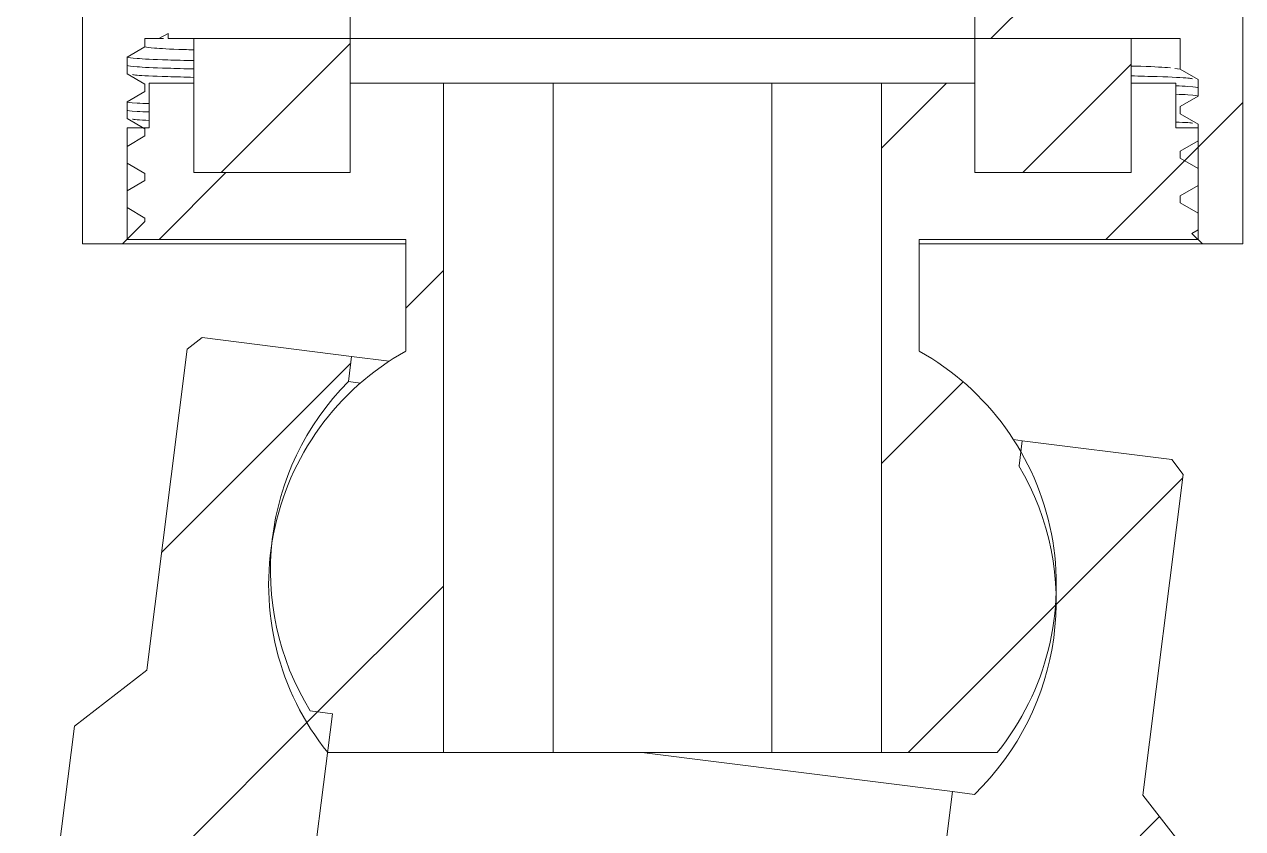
# Model space of a CAD drawing. Extents: x 14808 to 20058, y -13198 to -11680.
# Drawn here: x 18843.35 to 18857, y -12639.05 to -12630.04 of the extents above; entities that cross this region are included whole.
import ezdxf

# ---------------------------------------------------------------- set-up
doc = ezdxf.new("R2010")
doc.units = 0
doc.header["$LTSCALE"] = 7
doc.header["$MEASUREMENT"] = 0
doc.layers.get('0').update_dxf_attribs({"color": 2, "linetype": 'CONTINUOUS'})
pattern_1 = [(45, (42.8808, 0), (-1.76776695, 1.76776695), [])]
pattern_2 = [(45, (19527.8971, -12569.0005), (-1.122532, 1.122532), [])]

msp = doc.modelspace()

# ---------------------------------------------------------------- hatches: boundary and pattern name
at = {"linetype": 'Continuous', "lineweight": 0}
h = msp.add_hatch(dxfattribs=at)
h.set_pattern_fill('ANSI31', color=2, scale=20, style=0)
h.set_pattern_definition(pattern_1)
h.paths.add_polyline_path([(18844.454, -12632.5), (18844.704, -12632.25), (18844.704, -12632.21), (18844.504, -12632.094), (18844.504, -12632), (18844.504, -12631.907), (18844.704, -12631.791), (18844.704, -12631.71), (18844.504, -12631.594), (18844.504, -12631.5), (18844.504, -12631.407), (18844.704, -12631.291), (18844.704, -12631.21), (18844.504, -12631.094), (18844.504, -12631), (18844.504, -12630.907), (18844.704, -12630.791), (18844.704, -12630.71), (18844.504, -12630.594), (18844.504, -12630.5), (18844.504, -12630.407), (18844.704, -12630.291), (18844.704, -12630.2), (18844.861, -12630.2), (18844.964, -12630.141), (18844.964, -12630.2), (18847.004, -12630.2), (18847.004, -12623), (18847.039, -12623), (18847.039, -12620.5), (18845.846, -12620.5), (18845.846, -12620.592), (18845.254, -12620.9), (18845.254, -12621.007), (18845.846, -12621.316), (18845.846, -12621.407), (18845.846, -12621.499), (18845.254, -12621.807), (18845.254, -12621.914), (18845.846, -12622.223), (18845.846, -12622.314), (18845.846, -12622.406), (18845.254, -12622.714), (18845.254, -12622.821), (18845.846, -12623.13), (18845.846, -12623.221), (18845.846, -12623.313), (18845.254, -12623.621), (18845.254, -12623.728), (18845.846, -12624.037), (18845.846, -12624.128), (18845.846, -12624.22), (18845.254, -12624.528), (18845.254, -12624.635), (18845.846, -12624.944), (18845.846, -12625.035), (18845.846, -12625.127), (18845.254, -12625.435), (18845.254, -12625.542), (18845.846, -12625.851), (18845.846, -12625.942), (18845.846, -12626.034), (18845.254, -12626.342), (18845.254, -12626.449), (18845.846, -12626.758), (18845.846, -12626.849), (18845.846, -12626.941), (18845.254, -12627.249), (18845.254, -12627.356), (18845.846, -12627.665), (18845.846, -12627.756), (18845.846, -12627.848), (18845.254, -12628.156), (18845.254, -12628.263), (18845.846, -12628.572), (18845.846, -12628.663), (18845.846, -12628.755), (18845.254, -12629.063), (18845.254, -12629.5), (18844.004, -12629.5), (18844.004, -12632.5)], flags=0)
h = msp.add_hatch(dxfattribs=at)
h.set_pattern_fill('ANSI31', color=2, scale=20, style=0)
h.set_pattern_definition(pattern_1)
h.paths.add_polyline_path([(18855.624, -12620.621), (18855.504, -12620.5), (18853.968, -12620.5), (18853.968, -12623), (18854.004, -12623), (18854.004, -12630.2), (18856.304, -12630.2), (18856.304, -12630.541), (18856.504, -12630.657), (18856.504, -12630.75), (18856.504, -12630.844), (18856.304, -12630.96), (18856.304, -12631.041), (18856.504, -12631.157), (18856.504, -12631.25), (18856.504, -12631.344), (18856.304, -12631.46), (18856.304, -12631.541), (18856.504, -12631.657), (18856.504, -12631.75), (18856.504, -12631.844), (18856.304, -12631.96), (18856.304, -12632.041), (18856.504, -12632.157), (18856.504, -12632.25), (18856.504, -12632.344), (18856.436, -12632.383), (18856.554, -12632.5), (18857.004, -12632.5), (18857.004, -12629.5), (18855.754, -12629.5), (18855.754, -12628.61), (18855.161, -12628.302), (18855.161, -12628.21), (18855.161, -12628.118), (18855.754, -12627.81), (18855.754, -12627.703), (18855.161, -12627.395), (18855.161, -12627.303), (18855.161, -12627.211), (18855.754, -12626.903), (18855.754, -12626.796), (18855.161, -12626.488), (18855.161, -12626.396), (18855.161, -12626.304), (18855.754, -12625.996), (18855.754, -12625.889), (18855.161, -12625.581), (18855.161, -12625.489), (18855.161, -12625.397), (18855.754, -12625.089), (18855.754, -12624.982), (18855.161, -12624.674), (18855.161, -12624.582), (18855.161, -12624.49), (18855.754, -12624.182), (18855.754, -12624.075), (18855.161, -12623.767), (18855.161, -12623.675), (18855.161, -12623.583), (18855.754, -12623.275), (18855.754, -12623.168), (18855.161, -12622.86), (18855.161, -12622.768), (18855.161, -12622.676), (18855.754, -12622.368), (18855.754, -12622.261), (18855.161, -12621.953), (18855.161, -12621.861), (18855.161, -12621.769), (18855.754, -12621.461), (18855.754, -12621.354), (18855.161, -12621.046), (18855.161, -12620.954), (18855.161, -12620.862)], flags=0)
h = msp.add_hatch(dxfattribs=at)
h.set_pattern_fill('ANSI31', scale=0.5, style=0)
h.set_pattern_definition(pattern_2)
h.paths.add_polyline_path([(18847.004, -12630.2), (18845.254, -12630.2), (18845.254, -12631.7), (18847.004, -12631.7)], flags=0)
h = msp.add_hatch(dxfattribs=at)
h.set_pattern_fill('ANSI31', scale=0.5, style=0)
h.set_pattern_definition(pattern_2)
h.paths.add_polyline_path([(18855.754, -12630.2), (18854.004, -12630.2), (18854.004, -12631.7), (18855.754, -12631.7)], flags=0)
h = msp.add_hatch(dxfattribs=at)
h.set_pattern_fill('ANSI31', color=2, scale=20, style=0)
h.set_pattern_definition(pattern_1)
edge = h.paths.add_edge_path(flags=0)
edge.add_line((18846.754, -12638.2), (18848.05, -12638.2))
edge.add_line((18848.05, -12638.2), (18848.05, -12630.7))
edge.add_line((18848.05, -12630.7), (18847.004, -12630.7))
edge.add_line((18847.004, -12630.7), (18847.004, -12631.7))
edge.add_line((18847.004, -12631.7), (18845.254, -12631.7))
edge.add_line((18845.254, -12631.7), (18845.254, -12630.7))
edge.add_line((18845.254, -12630.7), (18844.754, -12630.7))
edge.add_line((18844.754, -12630.7), (18844.754, -12631.2))
edge.add_line((18844.754, -12631.2), (18844.504, -12631.2))
edge.add_line((18844.504, -12631.2), (18844.504, -12632.45))
edge.add_line((18844.504, -12632.45), (18847.629, -12632.45))
edge.add_line((18847.629, -12632.45), (18847.629, -12633.7))
edge.add_arc((18849.091, -12636.32), 3, 119.1742, 218.8187)
h = msp.add_hatch(dxfattribs=at)
h.set_pattern_fill('ANSI31', color=2, scale=20, style=0)
h.set_pattern_definition(pattern_1)
edge = h.paths.add_edge_path(flags=0)
edge.add_line((18852.957, -12638.2), (18854.254, -12638.2))
edge.add_arc((18851.916, -12636.32), 3, 321.1813, 420.8258)
edge.add_line((18853.379, -12633.7), (18853.379, -12632.45))
edge.add_line((18853.379, -12632.45), (18856.504, -12632.45))
edge.add_line((18856.504, -12632.45), (18856.504, -12631.2))
edge.add_line((18856.504, -12631.2), (18856.254, -12631.2))
edge.add_line((18856.254, -12631.2), (18856.254, -12630.7))
edge.add_line((18856.254, -12630.7), (18855.754, -12630.7))
edge.add_line((18855.754, -12630.7), (18855.754, -12631.7))
edge.add_line((18855.754, -12631.7), (18854.004, -12631.7))
edge.add_line((18854.004, -12631.7), (18854.004, -12630.7))
edge.add_line((18854.004, -12630.7), (18852.957, -12630.7))
edge.add_line((18852.957, -12630.7), (18852.957, -12638.2))
h = msp.add_hatch(dxfattribs=at)
h.set_pattern_fill('ANSI31', color=2, scale=20, style=0)
h.set_pattern_definition(pattern_1)
edge = h.paths.add_edge_path(flags=0)
edge.add_line((18845.177, -12633.68), (18844.725, -12637.276))
edge.add_line((18844.725, -12637.276), (18843.915, -12637.905))
edge.add_line((18843.915, -12637.905), (18843.354, -12642.37))
edge.add_line((18843.354, -12642.37), (18843.701, -12642.414))
edge.add_line((18843.701, -12642.414), (18843.981, -12642.197))
edge.add_line((18843.981, -12642.197), (18844.324, -12639.468))
edge.add_line((18844.324, -12639.468), (18846.556, -12639.749))
edge.add_line((18846.556, -12639.749), (18846.805, -12637.765))
edge.add_line((18846.805, -12637.765), (18846.557, -12637.733))
edge.add_arc((18849.111, -12636.159), 3, 135.1207, 211.6536, ccw=False)
edge.add_line((18846.985, -12634.042), (18847.021, -12633.76))
edge.add_line((18847.021, -12633.76), (18845.345, -12633.549))
edge.add_line((18845.345, -12633.549), (18845.177, -12633.68))
h = msp.add_hatch(dxfattribs=at)
h.set_pattern_fill('ANSI31', color=2, scale=20, style=0)
h.set_pattern_definition(pattern_1)
edge = h.paths.add_edge_path(flags=0)
edge.add_line((18855.955, -12643.954), (18856.516, -12639.489))
edge.add_line((18856.516, -12639.489), (18855.887, -12638.679))
edge.add_line((18855.887, -12638.679), (18856.339, -12635.083))
edge.add_line((18856.339, -12635.083), (18856.209, -12634.915))
edge.add_line((18856.209, -12634.915), (18854.533, -12634.705))
edge.add_line((18854.533, -12634.705), (18854.498, -12634.987))
edge.add_arc((18851.914, -12636.511), 3, -45.9838, 30.5492, ccw=False)
edge.add_line((18853.999, -12638.669), (18853.751, -12638.638))
edge.add_line((18853.751, -12638.638), (18853.501, -12640.622))
edge.add_line((18853.501, -12640.622), (18855.734, -12640.903))
edge.add_line((18855.734, -12640.903), (18855.391, -12643.631))
edge.add_line((18855.391, -12643.631), (18855.608, -12643.91))
edge.add_line((18855.608, -12643.91), (18855.955, -12643.954))

# ---------------------------------------------------------------- linework, layer by layer
at = {"color": 7, "linetype": 'Continuous', "lineweight": 15}
for p, q in [((18847.004, -12630.2), (18847.004, -12623)), ((18854.004, -12623), (18854.004, -12630.2)), ((18844.004, -12629.5), (18844.004, -12632.5)), ((18857.004, -12632.5), (18857.004, -12629.5)), ((18844.861, -12630.2), (18844.964, -12630.141)), ((18844.964, -12630.141), (18844.964, -12630.2)), ((18844.504, -12630.407), (18844.704, -12630.291)), ((18844.704, -12630.291), (18844.704, -12630.2)), ((18844.704, -12630.2), (18844.861, -12630.2)), ((18844.912, -12630.2), (18844.861, -12630.2)), ((18844.964, -12630.2), (18847.004, -12630.2)), ((18845.254, -12630.2), (18845.254, -12631.7)), ((18845.254, -12630.2), (18847.004, -12630.2)), ((18847.004, -12630.2), (18847.004, -12631.7)), ((18854.004, -12630.2), (18847.004, -12630.2)), ((18854.004, -12631.7), (18854.004, -12630.2)), ((18854.004, -12630.2), (18855.754, -12630.2)), ((18854.004, -12630.2), (18856.304, -12630.2)), ((18855.754, -12631.7), (18855.754, -12630.2)), ((18856.304, -12630.2), (18856.304, -12630.541)), ((18844.504, -12630.5), (18844.504, -12630.407)), ((18844.504, -12630.594), (18844.504, -12630.5)), ((18856.304, -12630.541), (18856.244, -12630.533)), ((18856.304, -12630.541), (18856.504, -12630.657)), ((18844.704, -12630.71), (18844.504, -12630.594)), ((18844.754, -12631.2), (18844.754, -12630.7)), ((18844.754, -12630.7), (18845.254, -12630.7)), ((18845.254, -12631.7), (18845.254, -12630.7)), ((18847.004, -12631.7), (18847.004, -12630.7)), ((18847.004, -12630.7), (18848.05, -12630.7)), ((18848.05, -12638.2), (18848.05, -12630.7)), ((18849.277, -12630.7), (18848.05, -12630.7)), ((18849.277, -12638.2), (18849.277, -12630.7)), ((18851.73, -12630.7), (18849.277, -12630.7)), ((18851.73, -12638.2), (18851.73, -12630.7)), ((18852.957, -12630.7), (18851.73, -12630.7)), ((18852.957, -12638.2), (18852.957, -12630.7)), ((18852.957, -12630.7), (18854.004, -12630.7)), ((18854.004, -12630.7), (18854.004, -12631.7)), ((18855.754, -12630.7), (18855.754, -12631.7)), ((18855.754, -12630.7), (18856.254, -12630.7)), ((18856.254, -12630.7), (18856.254, -12631.2)), ((18856.504, -12630.657), (18856.504, -12630.75)), ((18844.504, -12630.907), (18844.704, -12630.791)), ((18844.704, -12630.791), (18844.704, -12630.71)), ((18856.504, -12630.844), (18856.304, -12630.96)), ((18856.504, -12630.75), (18856.504, -12630.844)), ((18844.504, -12631), (18844.504, -12630.907)), ((18856.304, -12630.96), (18856.304, -12631.041)), ((18844.504, -12631.094), (18844.504, -12631)), ((18844.704, -12631.21), (18844.504, -12631.094)), ((18856.304, -12631.041), (18856.504, -12631.157)), ((18844.504, -12632.45), (18844.504, -12631.2)), ((18844.754, -12631.2), (18844.504, -12631.2)), ((18844.704, -12631.291), (18844.704, -12631.21)), ((18856.504, -12631.2), (18856.254, -12631.2)), ((18856.504, -12631.157), (18856.504, -12631.25)), ((18856.504, -12631.2), (18856.504, -12632.45)), ((18856.504, -12631.25), (18856.504, -12631.344)), ((18844.504, -12631.407), (18844.704, -12631.291)), ((18856.504, -12631.344), (18856.304, -12631.46)), ((18844.504, -12631.5), (18844.504, -12631.407)), ((18844.504, -12631.594), (18844.504, -12631.5)), ((18856.304, -12631.46), (18856.304, -12631.541)), ((18844.704, -12631.71), (18844.504, -12631.594)), ((18856.304, -12631.541), (18856.504, -12631.657)), ((18856.504, -12631.657), (18856.504, -12631.75)), ((18844.504, -12631.907), (18844.704, -12631.791)), ((18844.704, -12631.791), (18844.704, -12631.71)), ((18845.254, -12631.7), (18847.004, -12631.7)), ((18854.004, -12631.7), (18855.754, -12631.7)), ((18856.504, -12631.75), (18856.504, -12631.844)), ((18844.504, -12632), (18844.504, -12631.907)), ((18856.504, -12631.844), (18856.304, -12631.96)), ((18844.504, -12632.094), (18844.504, -12632)), ((18856.304, -12631.96), (18856.304, -12632.041)), ((18856.304, -12632.041), (18856.504, -12632.157)), ((18844.704, -12632.21), (18844.504, -12632.094)), ((18844.704, -12632.25), (18844.704, -12632.21)), ((18856.504, -12632.157), (18856.504, -12632.25)), ((18844.454, -12632.5), (18844.704, -12632.25)), ((18856.504, -12632.344), (18856.436, -12632.383)), ((18856.504, -12632.25), (18856.504, -12632.344)), ((18847.629, -12632.45), (18844.504, -12632.45)), ((18847.629, -12633.7), (18847.629, -12632.45)), ((18856.504, -12632.45), (18853.379, -12632.45)), ((18853.379, -12632.45), (18853.379, -12633.7)), ((18856.554, -12632.5), (18856.436, -12632.383)), ((18844.004, -12632.5), (18844.454, -12632.5)), ((18847.629, -12632.5), (18844.454, -12632.5)), ((18856.554, -12632.5), (18853.379, -12632.5)), ((18856.554, -12632.5), (18857.004, -12632.5)), ((18845.177, -12633.68), (18845.345, -12633.549)), ((18845.345, -12633.549), (18847.021, -12633.76)), ((18845.177, -12633.68), (18844.725, -12637.276)), ((18846.985, -12634.042), (18847.021, -12633.76)), ((18847.443, -12633.813), (18847.021, -12633.76)), ((18846.985, -12634.042), (18847.119, -12634.059)), ((18854.533, -12634.705), (18854.436, -12634.692)), ((18854.533, -12634.705), (18854.498, -12634.987)), ((18854.533, -12634.705), (18856.209, -12634.915)), ((18856.209, -12634.915), (18856.339, -12635.083)), ((18855.887, -12638.679), (18856.339, -12635.083)), ((18844.725, -12637.276), (18843.915, -12637.905)), ((18846.556, -12639.749), (18846.805, -12637.765)), ((18846.805, -12637.765), (18846.557, -12637.733)), ((18843.915, -12637.905), (18843.354, -12642.37)), ((18848.05, -12638.2), (18846.754, -12638.2)), ((18848.05, -12638.2), (18849.277, -12638.2)), ((18849.277, -12638.2), (18851.73, -12638.2)), ((18850.273, -12638.2), (18853.751, -12638.638)), ((18851.73, -12638.2), (18852.957, -12638.2)), ((18854.254, -12638.2), (18852.957, -12638.2)), ((18853.751, -12638.638), (18853.501, -12640.622)), ((18853.999, -12638.669), (18853.751, -12638.638)), ((18856.516, -12639.489), (18855.887, -12638.679))]:
    msp.add_line(p, q, dxfattribs=at)
for centre, start, end in [((18849.091, -12636.32), 119.1742, 218.8187), ((18851.916, -12636.32), 321.1813, 60.8258), ((18849.111, -12636.159), 135.1207, 211.6536), ((18851.914, -12636.511), 314.0162, 30.5492)]:
    msp.add_arc(centre, 3, start, end, dxfattribs=at)
for points, knots in [([(18845.254, -12630.326), (18845.216, -12630.325), (18844.994, -12630.318), (18844.777, -12630.306), (18844.728, -12630.296), (18844.704, -12630.291)], [0, 0, 0, 0, 0.091766, 0.55029, 1, 1, 1, 1]), ([(18845.254, -12630.446), (18845.151, -12630.444), (18844.851, -12630.436), (18844.575, -12630.422), (18844.527, -12630.412), (18844.504, -12630.407)], [0, 0, 0, 0, 0.2088611, 0.6082692, 1, 1, 1, 1]), ([(18856.194, -12630.526), (18856.113, -12630.521), (18856.015, -12630.514), (18855.791, -12630.508), (18855.754, -12630.507)], [0, 0, 0, 0, 0.83324, 1, 1, 1, 1]), ([(18845.254, -12630.634), (18845.151, -12630.631), (18844.853, -12630.623), (18844.62, -12630.612), (18844.578, -12630.605), (18844.565, -12630.602)], [0, 0, 0, 0, 0.265259, 0.772517, 1, 1, 1, 1]), ([(18856.442, -12630.649), (18856.429, -12630.646), (18856.387, -12630.639), (18856.154, -12630.628), (18855.856, -12630.62), (18855.754, -12630.617)], [0, 0, 0, 0, 0.227483, 0.734741, 1, 1, 1, 1]), ([(18856.504, -12630.844), (18856.492, -12630.839), (18856.477, -12630.832), (18856.304, -12630.825), (18856.254, -12630.823)], [0, 0, 0, 0, 0.711097, 1, 1, 1, 1]), ([(18844.754, -12630.928), (18844.703, -12630.926), (18844.53, -12630.919), (18844.515, -12630.912), (18844.504, -12630.907)], [0, 0, 0, 0, 0.288903, 1, 1, 1, 1]), ([(18844.754, -12631.116), (18844.701, -12631.114), (18844.589, -12631.109), (18844.573, -12631.105), (18844.565, -12631.102)], [0, 0, 0, 0, 0.470488, 1, 1, 1, 1]), ([(18856.442, -12631.149), (18856.434, -12631.146), (18856.418, -12631.142), (18856.306, -12631.137), (18856.254, -12631.135)], [0, 0, 0, 0, 0.529512, 1, 1, 1, 1])]:
    msp.add_open_spline(points, degree=3, knots=knots, dxfattribs=at)
at = {"color": 8, "linetype": 'Continuous', "lineweight": 15}
for points, knots in [([(18845.254, -12630.54), (18845.151, -12630.537), (18844.851, -12630.529), (18844.575, -12630.516), (18844.527, -12630.505), (18844.504, -12630.5)], [0, 0, 0, 0, 0.2088611, 0.6082692, 1, 1, 1, 1]), ([(18856.504, -12630.75), (18856.492, -12630.746), (18856.477, -12630.739), (18856.304, -12630.731), (18856.254, -12630.729)], [0, 0, 0, 0, 0.711097, 1, 1, 1, 1]), ([(18844.754, -12631.022), (18844.703, -12631.02), (18844.53, -12631.012), (18844.515, -12631.005), (18844.504, -12631)], [0, 0, 0, 0, 0.288903, 1, 1, 1, 1])]:
    msp.add_open_spline(points, degree=3, knots=knots, dxfattribs=at)

doc.saveas('drawing.dxf')
